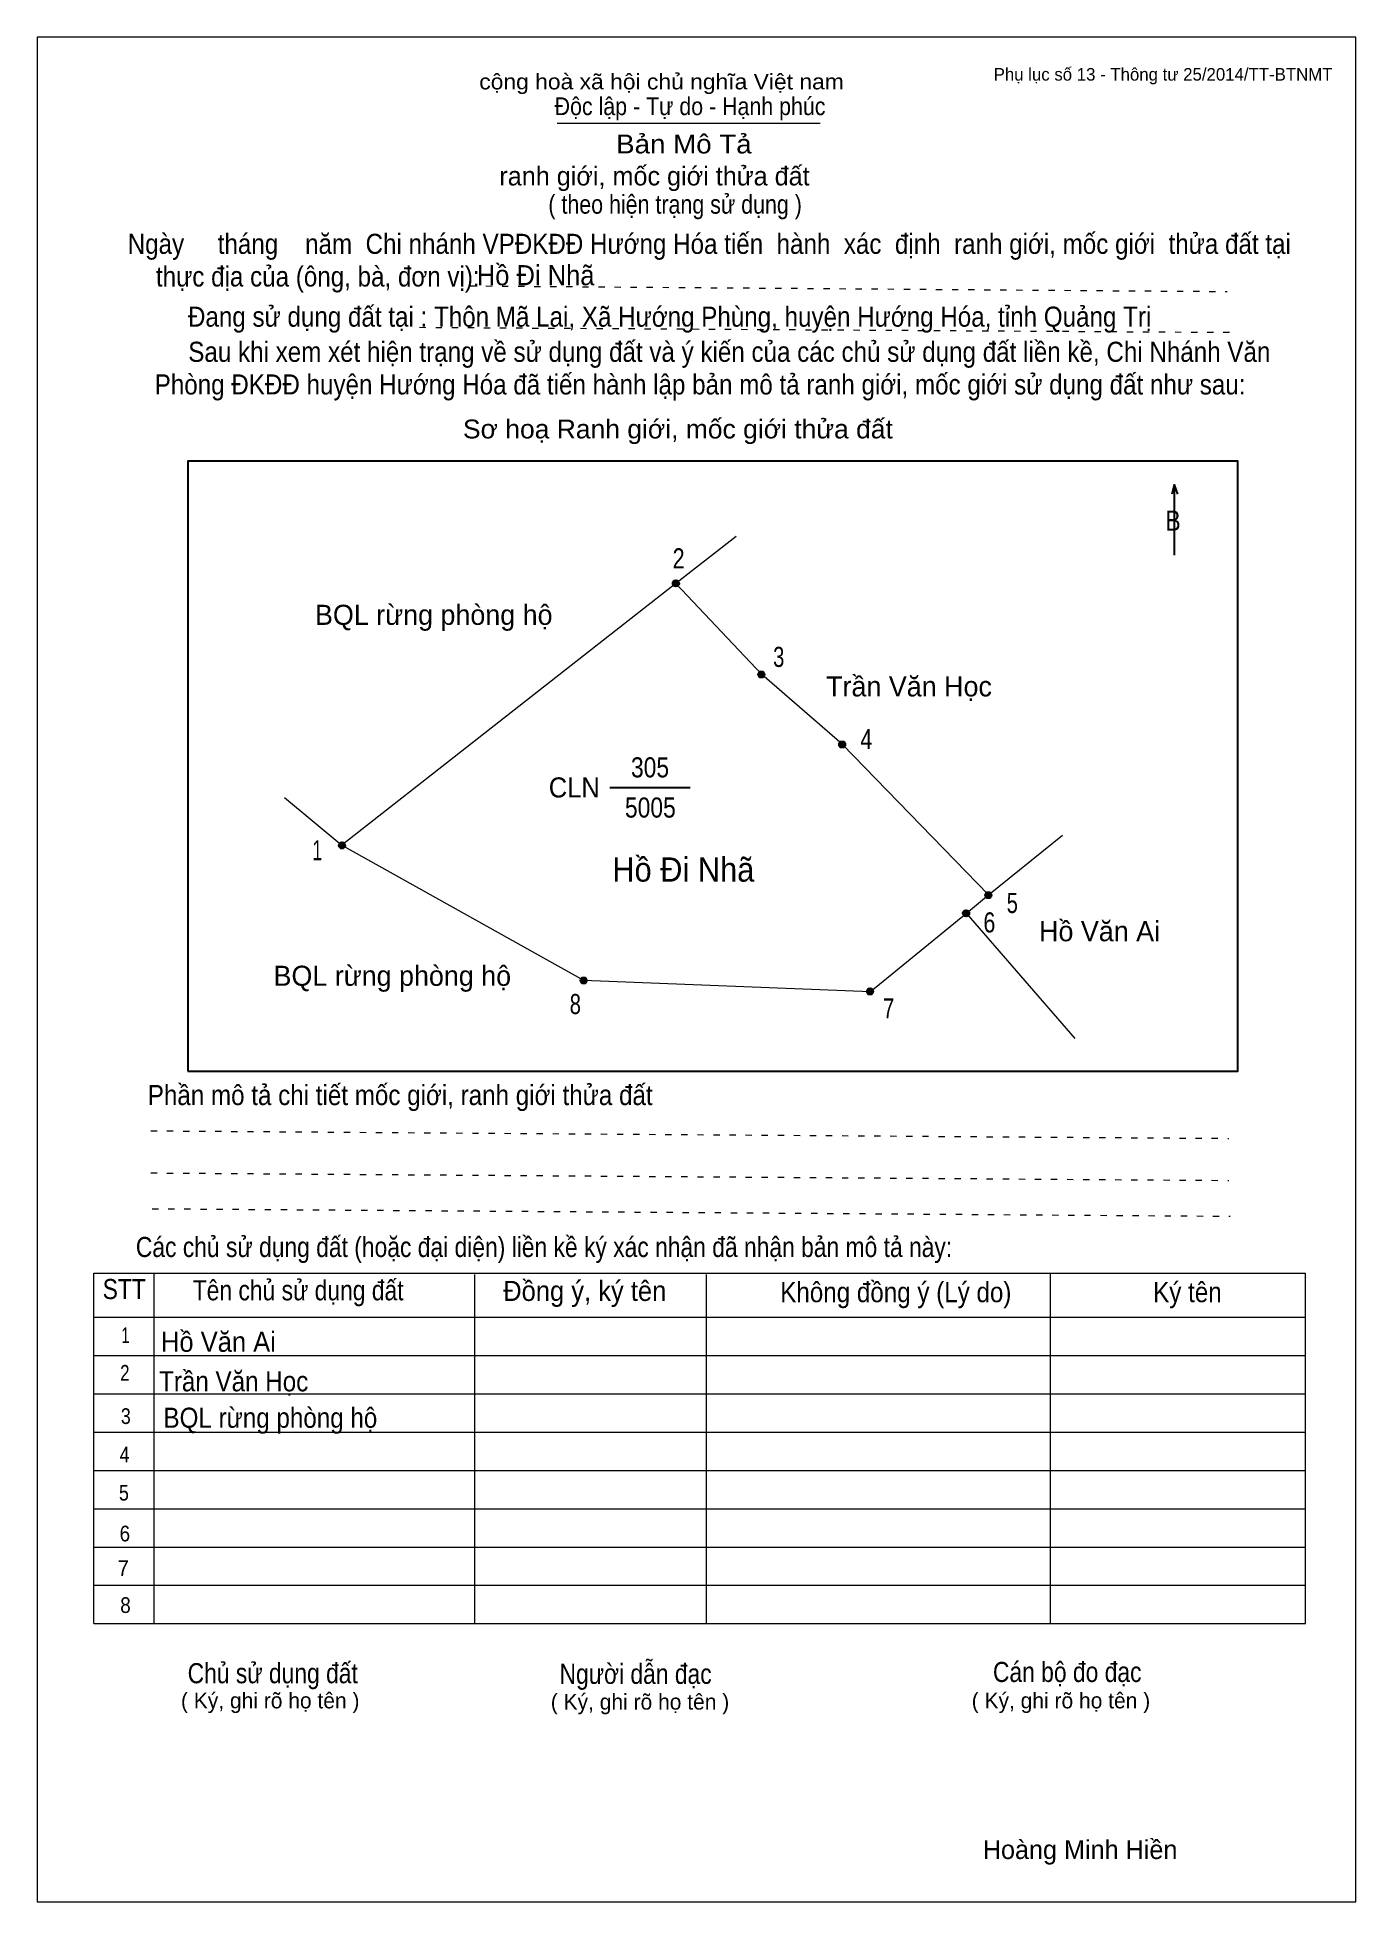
# Model space of a CAD drawing. Header units: centimetres. Extents: x 0 to 21, y 0 to 29.7.
import ezdxf
from ezdxf.enums import TextEntityAlignment as Align

# ---------------------------------------------------------------- set-up
doc = ezdxf.new("R2010")
doc.units = ezdxf.units.CM
doc.header["$LTSCALE"] = 0.13
doc.linetypes.add('DOTTED', pattern=[1.5, 0.3, -1.2])
for name, color, linetype, lineweight in [('1', 7, 'Continuous', 13), ('32', 7, 'Continuous', 25), ('33', 7, 'Continuous', 25), ('6', 7, 'Continuous', 13), ('62', 7, 'Continuous', 13)]:
    doc.layers.add(name, color=color, linetype=linetype, lineweight=lineweight)
for name, color, linetype in [('2', 7, 'Continuous'), ('34', 7, 'Continuous'), ('63', 7, 'Continuous')]:
    doc.layers.add(name, color=color, linetype=linetype)

msp = doc.modelspace()

# ---------------------------------------------------------------- hatches: boundary and pattern name
at = {"layer": '32'}
for points in [[(10.2215, 21, 1), (10.1215, 21, 1)], [(11.5837, 19.5496, 1), (11.4837, 19.5496, 1)], [(12.8703, 18.4345, 1), (12.7703, 18.4345, 1)], [(4.9027, 16.8262, 1), (4.8027, 16.8262, 1)], [(15.1982, 16.0337, 1), (15.0982, 16.0337, 1)], [(14.8448, 15.7463, 1), (14.7448, 15.7463, 1)], [(8.7522, 14.675, 1), (8.6522, 14.675, 1)], [(13.3146, 14.5, 1), (13.2146, 14.5, 1)]]:
    msp.add_hatch(color=256, dxfattribs=at).paths.add_polyline_path(points)

# ---------------------------------------------------------------- linework, layer by layer
at = {"layer": '1'}
msp.add_lwpolyline([(21, 0), (21, 29.7), (0, 29.7), (0, 0)], close=True, dxfattribs=at)
at = {"layer": '32'}
for centre in [(10.1715, 21), (11.5337, 19.5496), (12.8203, 18.4345), (4.8527, 16.8262), (15.1482, 16.0337), (14.7948, 15.7463), (8.7022, 14.675), (13.2646, 14.5)]:
    msp.add_circle(centre, 0.05, dxfattribs=at)
at = {"layer": '33'}
msp.add_line((9.12, 17.75), (10.4, 17.75), dxfattribs=at)
at = {"layer": '6'}
for p, q in [((3.94, 17.59), (4.85, 16.83)), ((16.53, 13.75), (14.8, 15.75))]:
    msp.add_line(p, q, dxfattribs=at)
for points in [[(11.13, 21.75), (10.17, 21), (4.85, 16.83)], [(15.15, 16.04), (12.82, 18.44), (11.54, 19.55), (10.17, 21)], [(14.8, 15.75), (15.15, 16.04), (16.33, 16.99)], [(4.85, 16.83), (8.7, 14.68), (13.27, 14.5), (14.8, 15.75)]]:
    msp.add_lwpolyline(points, dxfattribs=at)
at = {"layer": '62'}
for p, q in [((8.28, 28.33), (12.47, 28.33)), ((0.9, 10.01), (20.2, 10.01)), ((0.9, 4.43), (0.9, 10.01)), ((1.86, 4.43), (1.86, 10.01)), ((6.97, 4.43), (6.97, 9.99)), ((10.66, 4.43), (10.66, 9.99)), ((16.14, 4.43), (16.14, 10.01)), ((20.2, 4.43), (20.2, 10.01)), ((0.9, 9.31), (20.2, 9.31)), ((0.9, 8.7), (20.2, 8.7)), ((0.9, 8.09), (20.2, 8.09)), ((0.9, 7.48), (20.2, 7.48)), ((0.9, 6.87), (20.2, 6.87)), ((0.9, 6.26), (20.2, 6.26)), ((0.9, 5.65), (20.2, 5.65)), ((0.9, 5.04), (20.2, 5.04)), ((0.9, 4.43), (20.2, 4.43))]:
    msp.add_line(p, q, dxfattribs=at)
at = {"layer": '62', "linetype": 'DOTTED'}
for p, q in [((6.89, 25.74), (18.95, 25.65)), ((6.09, 25.08), (19.04, 25)), ((1.81, 12.28), (18.98, 12.16)), ((1.81, 11.61), (18.98, 11.49)), ((1.83, 11.04), (19, 10.92))]:
    msp.add_line(p, q, dxfattribs=at)
at = {"layer": '62', "lineweight": 25}
for p, q in [((18.11, 22.58), (18.11, 21.45)), ((18.11, 22.57), (18.07, 22.42)), ((18.11, 22.57), (18.16, 22.42))]:
    msp.add_line(p, q, dxfattribs=at)
msp.add_lwpolyline([(2.4, 13.23), (19.12, 13.23), (19.12, 22.95), (2.4, 22.95)], close=True, dxfattribs=at)

# ---------------------------------------------------------------- texts
at = {"layer": '2', "width": 0.95}
msp.add_text('Hồ Đi Nhã', height=0.386, dxfattribs=at).set_placement((10.29, 16.25), align=Align.CENTER)
at = {"layer": '32'}
for s, width, p in [('2', 0.8, (10.215, 21.24)), ('3', 0.75, (11.81, 19.67)), ('4', 0.8, (13.205, 18.36)), ('1', 0.65, (4.46, 16.59)), ('5', 0.75, (15.53, 15.75)), ('6', 0.8, (15.165, 15.44)), ('8', 0.75, (8.57, 14.14)), ('7', 0.75, (13.56, 14.07))]:
    msp.add_text(s, height=0.32, dxfattribs=dict(at, width=width)).set_placement(p, align=Align.CENTER)
at = {"layer": '33'}
for s, p in [('BQL rừng phòng hộ', (6.315, 20.34)), ('Trần Văn Học', (13.885, 19.2)), ('Hồ Văn Ai', (16.92, 15.3)), ('BQL rừng phòng hộ', (5.655, 14.59))]:
    msp.add_text(s, height=0.32, dxfattribs=at).set_placement(p, align=Align.CENTER)
at = {"layer": '33', "width": 0.85}
for s, p in [('305', (9.76, 17.91)), ('5005', (9.765, 17.27))]:
    msp.add_text(s, height=0.32, dxfattribs=at).set_placement(p, align=Align.CENTER)
at = {"layer": '33', "width": 0.95}
msp.add_text('CLN', height=0.32, dxfattribs=at).set_placement((8.96, 17.59), align=Align.RIGHT)
at = {"layer": '34'}
for s, width, p in [('Hồ Đi Nhã', 0.95, (7, 25.75)), ('Hồ Văn Ai', 0.95, (1.97, 8.76)), ('Trần Văn Học', 0.9, (1.94, 8.13)), ('BQL rừng phòng hộ', 0.9, (2.01, 7.55))]:
    msp.add_text(s, height=0.32, dxfattribs=dict(at, width=width)).set_placement(p)
at = {"layer": '62'}
for s, height, width, p in [('cộng hoà xã hội chủ nghĩa Việt nam', 0.2474, 1.1, (7.04, 28.87)), ('Độc lập - Tự do - Hạnh phúc', 0.2828, 0.9, (8.24, 28.46)), ('Bản Mô Tả', 0.3, 1.1, (9.22, 27.85)), ('( theo hiện trạng sử dụng )', 0.3, 0.85, (8.14, 26.89)), ('Ngày     tháng    năm  Chi nhánh VPĐKĐĐ Hướng Hóa tiến  hành  xác  định  ranh giới, mốc giới  thửa đất tại ', 0.32, 0.9, (1.44, 26.25)), ('thực địa của (ông, bà, đơn vị): ', 0.32, 0.9, (1.89, 25.73)), ('Đang sử dụng đất tại : Thôn Mã Lai, Xã Hướng Phùng, huyện Hướng Hóa, tỉnh Quảng Trị', 0.32, 0.9, (2.4, 25.09)), ('     Sau khi xem xét hiện trạng về sử dụng đất và ý kiến của các chủ sử dụng đất liền kề, Chi Nhánh Văn ', 0.32, 0.9, (1.87, 24.53)), ('Phòng ĐKĐĐ huyện Hướng Hóa đã tiến hành lập bản mô tả ranh giới, mốc giới sử dụng đất như sau:', 0.32, 0.9, (1.87, 24.01)), ('Sơ hoạ Ranh giới, mốc giới thửa đất', 0.3, 1.05, (6.78, 23.31)), ('B', 0.32, 0.85, (17.97, 21.84)), ('Phần mô tả chi tiết mốc giới, ranh giới thửa đất ', 0.32, 0.9, (1.76, 12.69)), ('Các chủ sử dụng đất (hoặc đại diện) liền kề ký xác nhận đã nhận bản mô tả này:', 0.32, 0.85, (1.57, 10.27))]:
    msp.add_text(s, height=height, dxfattribs=dict(at, width=width)).set_placement(p)
msp.add_text('ranh giới, mốc giới thửa đất', height=0.3, dxfattribs=at).set_placement((7.36, 27.34))
for s, height, width, p in [('STT', 0.32, 0.85, (1.385, 9.6)), ('Tên chủ sử dụng đất', 0.32, 0.85, (4.155, 9.58)), ('Đồng ý, ký tên', 0.32, 0.95, (8.72, 9.57)), ('Không đồng ý (Lý do)', 0.32, 0.9, (13.675, 9.55)), ('Ký tên', 0.32, 0.9, (18.32, 9.55)), ('1', 0.25, 0.7, (1.405, 8.9)), ('2', 0.25, 0.8, (1.395, 8.3)), ('3', 0.25, 0.85, (1.41, 7.61)), ('4', 0.25, 0.85, (1.39, 7)), ('5', 0.25, 0.85, (1.38, 6.39)), ('6', 0.25, 0.9, (1.395, 5.74)), ('7', 0.25, 0.95, (1.37, 5.19)), ('8', 0.25, 0.9, (1.405, 4.6)), ('Người dẫn đạc', 0.32, 0.85, (9.53, 3.47)), ('Chủ sử dụng đất', 0.32, 0.85, (3.75, 3.48)), ('Cán bộ đo đạc', 0.32, 0.85, (16.405, 3.5))]:
    msp.add_text(s, height=height, dxfattribs=dict(at, width=width)).set_placement(p, align=Align.CENTER)
for p in [(3.71, 3.08), (9.6, 3.06), (16.305, 3.08)]:
    msp.add_text('( Ký, ghi rõ họ tên )', height=0.25, dxfattribs=at).set_placement(p, align=Align.CENTER)
at = {"layer": '63'}
msp.add_text('Phụ lục số 13 - Thông tư 25/2014/TT-BTNMT', height=0.2, dxfattribs=at).set_placement((20.63, 29.01), align=Align.RIGHT)
msp.add_text('Hoàng Minh Hiền', height=0.3, dxfattribs=at).set_placement((16.61, 0.68), align=Align.CENTER)

doc.saveas('drawing.dxf')
